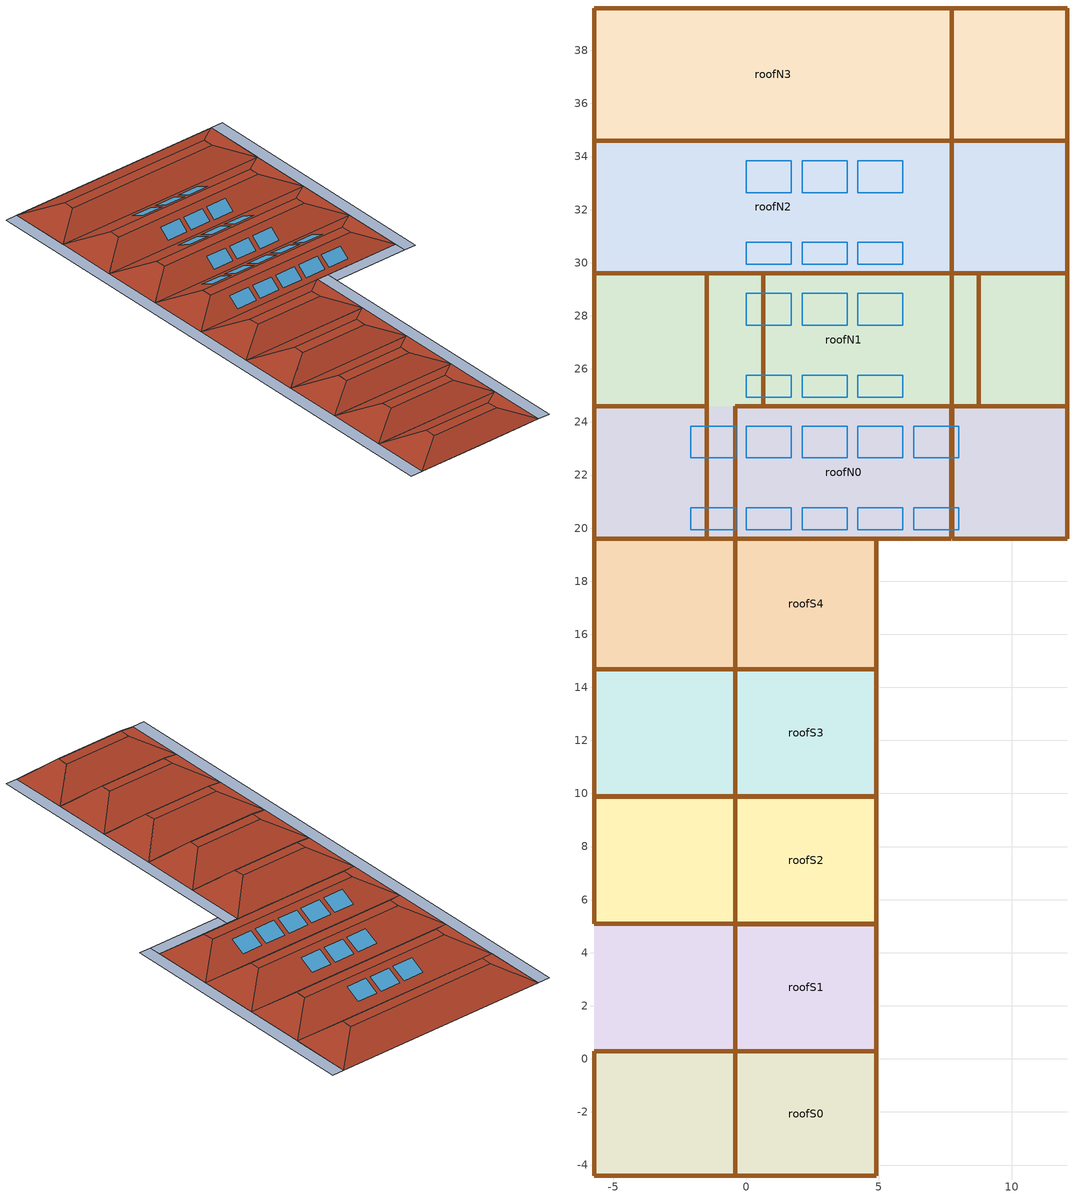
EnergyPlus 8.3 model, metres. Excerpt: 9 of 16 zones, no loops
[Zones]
roofS1
 floor to seOff (ceiling_tile_panel_12): 4.91,0.29 -0.41,0.29 -0.41,5.09 4.91,5.09 z4.12
 floor to swOff (ceiling_tile_panel_12): -0.41,0.29 -5.72,0.29 -5.72,5.09 -0.41,5.09 z4.12
 door inside (IRTSurface): 4.91,0.29 -0.41,0.29 -0.41,5.08 4.91,5.08 z4.12
 roof outside (pitched_roof_rip40_13): -5.72,0.29,4.12 4.91,0.29,4.12 2.31,1.72,5.42 -3.39,1.72,5.42; -5.72,5.09,4.12 -5.72,0.29,4.12 -3.39,1.72,5.42 -3.39,2.62,5.42; 4.91,0.29,4.12 4.91,5.09,4.12 2.31,2.62,5.42 2.31,1.72,5.42; 4.91,5.09,4.12 -5.72,5.09,4.12 -3.39,2.62,5.42 2.31,2.62,5.42
 roof outside (flat_roof_rip10_15): -3.39,1.72 2.31,1.72 2.31,2.62 -3.39,2.62 z5.42
roofS2
 floor to seOff (ceiling_tile_panel_12): 4.91,5.09 -0.41,5.09 -0.41,9.89 4.91,9.89 z4.12
 floor to swOff (ceiling_tile_panel_12): -0.41,5.09 -5.72,5.09 -5.72,9.89 -0.41,9.89 z4.12
 door inside (IRTSurface): 4.91,5.09 -0.41,5.09 -0.41,9.88 4.91,9.88 z4.12; -0.41,5.09 -5.72,5.09 -5.72,9.88 -0.41,9.88 z4.12
 roof outside (pitched_roof_rip40_13): -5.72,5.09,4.12 4.91,5.09,4.12 2.31,6.52,5.42 -3.39,6.52,5.42; -5.72,9.89,4.12 -5.72,5.09,4.12 -3.39,6.52,5.42 -3.39,7.42,5.42; 4.91,5.09,4.12 4.91,9.89,4.12 2.31,7.42,5.42 2.31,6.52,5.42; 4.91,9.89,4.12 -5.72,9.89,4.12 -3.39,7.42,5.42 2.31,7.42,5.42
 roof outside (flat_roof_rip10_15): -3.39,6.52 2.31,6.52 2.31,7.42 -3.39,7.42 z5.42
roofS3
 floor to seOff (ceiling_tile_panel_12): 4.91,9.89 -0.41,9.89 -0.41,14.69 4.91,14.69 z4.12
 floor to swOff (ceiling_tile_panel_12): -0.41,9.89 -5.72,9.89 -5.72,14.69 -0.41,14.69 z4.12
 door inside (IRTSurface): 4.91,9.89 -0.41,9.89 -0.41,14.68 4.91,14.68 z4.12; -0.41,9.89 -5.72,9.89 -5.72,14.68 -0.41,14.68 z4.12
 roof outside (pitched_roof_rip40_13): -5.72,9.89,4.12 4.91,9.89,4.12 2.31,11.32,5.42 -3.39,11.32,5.42; -5.72,14.69,4.12 -5.72,9.89,4.12 -3.39,11.32,5.42 -3.39,12.22,5.42; 4.91,9.89,4.12 4.91,14.69,4.12 2.31,12.22,5.42 2.31,11.32,5.42; 4.91,14.69,4.12 -5.72,14.69,4.12 -3.39,12.22,5.42 2.31,12.22,5.42
 roof outside (flat_roof_rip10_15): -3.39,11.32 2.31,11.32 2.31,12.22 -3.39,12.22 z5.42
roofS0
 floor to seOff (ceiling_tile_panel_12): 4.91,-4.41 -0.41,-4.41 -0.41,0.29 4.91,0.29 z4.12
 floor to swOff (ceiling_tile_panel_12): -0.41,-4.41 -5.72,-4.41 -5.72,0.29 -0.41,0.29 z4.12
 door inside (IRTSurface): 4.91,-4.41 -0.41,-4.41 -0.41,0.28 4.91,0.28 z4.12; -0.41,-4.41 -5.72,-4.41 -5.72,0.28 -0.41,0.28 z4.12
 roof outside (pitched_roof_rip40_13): -5.72,-4.41,4.12 4.91,-4.41,4.12 2.31,-2.98,5.42 -3.39,-2.98,5.42; -5.72,0.29,4.12 -5.72,-4.41,4.12 -3.39,-2.98,5.42 -3.39,-2.08,5.42; 4.91,-4.41,4.12 4.91,0.29,4.12 2.31,-2.08,5.42 2.31,-2.98,5.42; 4.91,0.29,4.12 -5.72,0.29,4.12 -3.39,-2.08,5.42 2.31,-2.08,5.42
 roof outside (flat_roof_rip10_15): -3.39,-2.98 2.31,-2.98 2.31,-2.08 -3.39,-2.08 z5.42
roofS4
 floor to seOff (ceiling_tile_panel_12): 4.91,14.69 -0.41,14.69 -0.41,19.6 4.91,19.6 z4.12
 floor to swOff (ceiling_tile_panel_12): -0.41,14.69 -5.72,14.69 -5.72,19.6 -0.41,19.6 z4.12
 door inside (IRTSurface): 4.91,14.69 -0.41,14.69 -0.41,19.59 4.91,19.59 z4.12; -0.41,14.69 -5.72,14.69 -5.72,19.59 -0.41,19.59 z4.12
 roof outside (pitched_roof_rip40_13): -5.72,19.6,4.12 -5.72,14.69,4.12 -3.39,16.18,5.42 -3.39,17.08,5.42; -5.72,14.69,4.12 4.91,14.69,4.12 2.31,16.18,5.42 -3.39,16.18,5.42; 4.91,14.69,4.12 4.91,19.6,4.12 2.31,17.08,5.42 2.31,16.18,5.42; 4.91,19.6,4.12 -5.72,19.6,4.12 -3.39,17.08,5.42 2.31,17.08,5.42
 roof outside (flat_roof_rip10_15): -3.39,16.18 2.31,16.18 2.31,17.08 -3.39,17.08 z5.42
roofN0
 floor to central (ceiling_tile_panel_12): 7.75,19.6 -0.41,19.6 -0.41,24.6 7.75,24.6 z4.12
 floor to nwOff (cooled_panel_12): -0.41,19.6 -5.72,19.6 -5.72,24.6 -0.41,24.6 z4.12
 floor to neOff (ceiling_tile_panel_12): 12.1,19.6 7.75,19.6 7.75,24.6 12.1,24.6 z4.12
 door inside (IRTSurface): 7.74,19.6 -0.41,19.6 -0.41,24.6 7.74,24.6 z4.12; -1.47,19.6 -5.72,19.6 -5.72,24.59 -1.47,24.59 z4.12; 12.1,19.6 7.76,19.6 7.76,24.6 12.1,24.6 z4.12
 roof outside (pitched_roof_rip40_13): -5.72,24.6,4.12 -5.72,19.6,4.12 -3.44,21.23,5.42 -3.44,22.13,5.42; -5.72,19.6,4.12 12.1,19.6,4.12 9.36,21.23,5.42 -3.44,21.23,5.42; 12.1,19.6,4.12 12.1,24.6,4.12 9.36,22.13,5.42 9.36,21.23,5.42; 12.1,24.6,4.12 -5.72,24.6,4.12 -3.44,22.13,5.42 9.36,22.13,5.42
 roof outside (flat_roof_rip10_15): -3.44,21.23 9.36,21.23 9.36,22.13 -3.44,22.13 z5.42
 skylight (lowe_double_layer_uip0d43_100123456): 6.31,19.94,4.39 8.01,19.94,4.39 8.01,20.77,5.05 6.31,20.77,5.05; 4.21,19.94,4.39 5.91,19.94,4.39 5.91,20.77,5.05 4.21,20.77,5.05; 2.11,19.94,4.39 3.81,19.94,4.39 3.81,20.77,5.05 2.11,20.77,5.05; 0.01,19.94,4.39 1.71,19.94,4.39 1.71,20.77,5.05 0.01,20.77,5.05; -2.09,19.94,4.39 -0.39,19.94,4.39 -0.39,20.77,5.05 -2.09,20.77,5.05; -0.39,23.85,4.52 -2.09,23.85,4.52 -2.09,22.64,5.15 -0.39,22.64,5.15; 1.71,23.85,4.52 0.01,23.85,4.52 0.01,22.64,5.15 1.71,22.64,5.15; 3.81,23.85,4.52 2.11,23.85,4.52 2.11,22.64,5.15 3.81,22.64,5.15; 5.91,23.85,4.52 4.21,23.85,4.52 4.21,22.64,5.15 5.91,22.64,5.15; 8.01,23.85,4.52 6.31,23.85,4.52 6.31,22.64,5.15 8.01,22.64,5.15
roofN3
 floor to largeConf (ceiling_tile_panel_12): 7.75,34.6 -5.72,34.6 -5.72,39.6 7.75,39.6 z4.12
 floor to neOff (ceiling_tile_panel_12): 12.1,34.6 7.75,34.6 7.75,39.6 12.1,39.6 z4.12
 door inside (IRTSurface): 7.74,34.6 -5.72,34.6 -5.72,39.59 7.74,39.59 z4.12; 12.1,34.6 7.75,34.6 7.75,39.6 12.1,39.6 z4.12
 roof outside (pitched_roof_rip40_13): -5.72,39.6,4.12 -5.72,34.6,4.12 -3.44,36.23,5.42 -3.44,37.13,5.42; -5.72,34.6,4.12 12.1,34.6,4.12 9.36,36.23,5.42 -3.44,36.23,5.42; 12.1,34.6,4.12 12.1,39.6,4.12 9.36,37.13,5.42 9.36,36.23,5.42; 12.1,39.6,4.12 -5.72,39.6,4.12 -3.44,37.13,5.42 9.36,37.13,5.42
 roof outside (flat_roof_rip10_15): -3.44,36.23 9.36,36.23 9.36,37.13 -3.44,37.13 z5.42
roofN1
 floor to central (cooled_panel_12): 7.75,24.6 -0.41,24.6 -0.41,29.6 7.75,29.6 z4.12
 floor to neOff (cooled_panel_12): 12.1,24.6 7.75,24.6 7.75,29.6 12.1,29.6 z4.12
 floor to nwOff (cooled_panel_12): -0.41,24.6 -5.72,24.6 -5.72,29.6 -0.41,29.6 z4.12
 door inside (IRTSurface): 7.74,24.6 0.65,24.6 0.65,29.59 7.74,29.59 z4.12; 12.1,24.6 8.76,24.6 8.76,29.59 12.1,29.59 z4.12; -1.47,24.6 -5.72,24.6 -5.72,29.59 -1.47,29.59 z4.12
 roof outside (pitched_roof_rip40_13): -5.72,29.6,4.12 -5.72,24.6,4.12 -3.44,26.23,5.42 -3.44,27.13,5.42; -5.72,24.6,4.12 12.1,24.6,4.12 9.36,26.23,5.42 -3.44,26.23,5.42; 12.1,24.6,4.12 12.1,29.6,4.12 9.36,27.13,5.42 9.36,26.23,5.42; 12.1,29.6,4.12 -5.72,29.6,4.12 -3.44,27.13,5.42 9.36,27.13,5.42
 roof outside (flat_roof_rip10_15): -3.44,26.23 9.36,26.23 9.36,27.13 -3.44,27.13 z5.42
 skylight (lowe_double_layer_uip0d43_100123456): 4.21,24.94,4.39 5.91,24.94,4.39 5.91,25.77,5.05 4.21,25.77,5.05; 2.11,24.94,4.39 3.81,24.94,4.39 3.81,25.77,5.05 2.11,25.77,5.05; 0.01,24.94,4.39 1.71,24.94,4.39 1.71,25.77,5.05 0.01,25.77,5.05; 1.71,28.85,4.52 0.01,28.85,4.52 0.01,27.64,5.15 1.71,27.64,5.15; 3.81,28.85,4.52 2.11,28.85,4.52 2.11,27.64,5.15 3.81,27.64,5.15; 5.91,28.85,4.52 4.21,28.85,4.52 4.21,27.64,5.15 5.91,27.64,5.15
roofN2
 floor to largeConf (ceiling_tile_panel_12): 7.75,29.6 -5.72,29.6 -5.72,34.6 7.75,34.6 z4.12
 floor to neOff (ceiling_tile_panel_12): 12.1,29.6 7.75,29.6 7.75,34.6 12.1,34.6 z4.12
 door inside (IRTSurface): 7.74,29.6 -5.72,29.6 -5.72,34.59 7.74,34.59 z4.12; 12.1,29.6 7.75,29.6 7.75,34.59 12.1,34.59 z4.12
 roof outside (pitched_roof_rip40_13): -5.72,34.6,4.12 -5.72,29.6,4.12 -3.44,31.23,5.42 -3.44,32.13,5.42; -5.72,29.6,4.12 12.1,29.6,4.12 9.36,31.23,5.42 -3.44,31.23,5.42; 12.1,29.6,4.12 12.1,34.6,4.12 9.36,32.13,5.42 9.36,31.23,5.42; 12.1,34.6,4.12 -5.72,34.6,4.12 -3.44,32.13,5.42 9.36,32.13,5.42
 roof outside (flat_roof_rip10_15): -3.44,31.23 9.36,31.23 9.36,32.13 -3.44,32.13 z5.42
 skylight (lowe_double_layer_uip0d43_100123456): 4.21,29.94,4.39 5.91,29.94,4.39 5.91,30.77,5.05 4.21,30.77,5.05; 2.11,29.94,4.39 3.81,29.94,4.39 3.81,30.77,5.05 2.11,30.77,5.05; 0.01,29.94,4.39 1.71,29.94,4.39 1.71,30.77,5.05 0.01,30.77,5.05; 1.71,33.85,4.52 0.01,33.85,4.52 0.01,32.64,5.15 1.71,32.64,5.15; 3.81,33.85,4.52 2.11,33.85,4.52 2.11,32.64,5.15 3.81,32.64,5.15; 5.91,33.85,4.52 4.21,33.85,4.52 4.21,32.64,5.15 5.91,32.64,5.15
shading: 13.1,18.6 12.1,18.6 12.1,39.61 13.1,39.61 z4.12; 5.91,-4.41 4.91,-4.41 4.91,19.6 5.91,19.6 z4.12; 12.1,18.6 5.92,18.6 5.92,19.6 12.1,19.6 z4.12; -5.72,-4.4 -6.72,-4.4 -6.72,39.61 -5.72,39.61 z4.12
[Building]
Building: North Axis {deg}=15; Terrain=Suburbs; Loads Convergence Tolerance Value=0.04; Temperature Convergence Tolerance Value {deltaC}=0.4; Solar Distribution=FullExterior; Maximum Number of Warmup Days=25; Minimum Number of Warmup Days=6
[Site:Location]
Pittsburgh PA USA: Latitude {deg}=40.36; Longitude {deg}=-79.92; Time Zone {hr}=-5; Elevation {m}=388
[SizingPeriod:DesignDay] Day of Month=15; Humidity Condition Type=WetBulb; Barometric Pressure {Pa}=96749.9; Wind Direction {deg}=0; Rain Indicator=No; Snow Indicator=No
Name | Month | Day Type | Maximum Dry-Bulb Temperature {C} | Daily Dry-Bulb Temperature Range {deltaC} | Wetbulb or DewPoint at Maximum Dry-Bulb {C} | Wind Speed {m/s} | Daylight Saving Time Indicator | Sky Clearness
Summer Design Day in Pittsburgh PA 99.6 | 7 | SummerDesignDay | 32.2 | 9.8 | 22.4 | 0 | Yes | 0.98
Winter Design Day in Pittsburgh PA 99.6 | 1 | WinterDesignDay | -14.7 | 0 | -14.7 | 11.2 | No | 0
[Site:GroundTemperature:BuildingSurface]
18, 18, 18, 18, 18, 18, 18, 18, 18, 18, 18, 18
[Site:GroundTemperature:FCfactorMethod]
January Ground Temperature {C}=2.1; February Ground Temperature {C}=1.21; March Ground Temperature {C}=2.79; April Ground Temperature {C}=5.27; May Ground Temperature {C}=11.76; June Ground Temperature {C}=16.77; July Ground Temperature {C}=20.14; August Ground Temperature {C}=21.17; September Ground Temperature {C}=19.42; October Ground Temperature {C}=15.53; November Ground Temperature {C}=10.34; December Ground Temperature {C}=5.52
[Site:GroundTemperature:Shallow]
14, 14, 14, 14, 14, 14, 14, 14, 14, 14, 14, 14
[Site:GroundTemperature:Deep]
14, 14, 14, 14, 14, 14, 14, 14, 14, 14, 14, 14
[Site:GroundReflectance]
0.2, 0.2, 0.2, 0.2, 0.2, 0.2, 0.2, 0.2, 0.2, 0.2, 0.2, 0.2
[Site:GroundReflectance:SnowModifier]
2, 2
[Material] Roughness=Rough; Thermal Absorptance=0.9
Name | Thickness {m} | Conductivity {W/m-K} | Density {kg/m3} | Specific Heat {J/kg-K} | Solar Absorptance | Visible Absorptance | Thickness {m} was 0.3 | Visible Absorptancee | Density {kg/m3} was 8600 | Specific Heat {J/kg-K} was 390
eps_65mm | 0.065 | 0.04 | 15 | 1400 | 0.6 | 0.6
stainless_steel_1cm | 0.01 | 29 | 7850 | 480 | 0.6 | 0.6
rip40_batt_insulation_glass_fiber_30cm |  | 0.043 | 12 | 840 | 0.7 |  | 0.145 | 0.7
ceiling_tile_1cm | 0.005 | 0.056 | 380 | 1000 | 0.5 | 0.5
copper_2mm | 0.005 | 200 |  |  | 0.6 | 0.6 |  |  | 7000 | 460
[Material:InfraredTransparent]
IRTMaterial
[WindowMaterial:SimpleGlazingSystem]
iw_ext_win_simple: U-Factor=2.655; was 0.292=0.422; Visible Transmittance=0.252
[WindowMaterial:Shade]
internal_shade_30004: Solar Transmittance=0.05; Solar Reflectance=0.35; Visible Transmittance=0.05; Visible Reflectance=0.35; Infrared Hemispherical Emissivity=0.9; Infrared Transmittance=0; Thickness {m}=0.005; Conductivity {W/m-K}=0.1; Shade to Glass Distance {m}=0.05; Top Opening Multiplier=0; Bottom Opening Multiplier=0; Left-Side Opening Multiplier=0; Right-Side Opening Multiplier=0; Airflow Permeability=0
[WindowMaterial:Blind] Slat Orientation=Horizontal; Slat Infrared Hemispherical Transmittance=0; Blind Top Opening Multiplier=0.5; Blind Bottom Opening Multiplier=0.5; Blind Left Side Opening Multiplier=0.5; Blind Right Side Opening Multiplier=0.5; Minimum Slat Angle {deg}=0
Name | Slat Width {m} | Slat Separation {m} | Slat Thickness {m} | Slat Angle {deg} | Slat Conductivity {W/m-K} | Slat Beam Solar Transmittance | Front Side Slat Beam Solar Reflectance | Back Side Slat Beam Solar Reflectance | Slat Diffuse Solar Transmittance | Front Side Slat Diffuse Solar Reflectance | Back Side Slat Diffuse Solar Reflectance | Slat Beam Visible Transmittance | Front Side Slat Beam Visible Reflectance | Back Side Slat Beam Visible Reflectance | Slat Diffuse Visible Transmittance | Front Side Slat Diffuse Visible Reflectance | Back Side Slat Diffuse Visible Reflectance | Front Side Slat Infrared Hemispherical Emissivity | Back Side Slat Infrared Hemispherical Emissivity | Blind to Glass Distance {m} | Maximum Slat Angle {deg}
external_reflector_30001 | 0.37 | 0.37 | 0.01 | 0 | 1 | 0.332 | 0.5 | 0.1 | 0.332 | 0.5 | 0.1 | 0.337 | 0.5 | 0.1 | 0.337 | 0.5 | 0.1 | 0.84 | 0.84 | 1 | 90
blind_3002 | 0.007 | 0.005 | 0.0002 | 20 | 221 | 0 | 0.8 | 0.8 | 0 | 0.8 | 0.8 | 0 | 0.8 | 0.8 | 0 | 0.8 | 0.8 | 0.9 | 0.9 | 0.02 | 0
[Construction]
pitched_roof_rip40_13: stainless_steel_1cm, rip40_batt_insulation_glass_fiber_30cm, stainless_steel_1cm
flat_roof_rip10_15: stainless_steel_1cm, eps_65mm, stainless_steel_1cm
lowe_double_layer_uip0d43_100123456: iw_ext_win_simple
lowe_double_layer_inside_blind_2001: iw_ext_win_simple, blind_3002
lowe_double_layer_inside_shade_2003: iw_ext_win_simple, internal_shade_30004
lowe_double_layer_outside_reflector_2004: external_reflector_30001, iw_ext_win_simple
lowe_double_layer_outside_blind_2006: blind_3002, iw_ext_win_simple
ceiling_tile_panel_12: ceiling_tile_1cm
IRTSurface: IRTMaterial
[Construction:InternalSource]
cooled_panel_12: 1, 1, 1, 0.3, copper_2mm, copper_2mm
[WindowProperty:ShadingControl] Shading Control Type=AlwaysOn; Shading Control Is Scheduled=No; Glare Control Is Active=No; Setpoint 2 {W/m2 or deg C}=0
Name | Shading Type | Construction with Shading | Type of Slat Angle Control for Blinds
interior_blind_control_1001 | InteriorBlind | lowe_double_layer_inside_blind_2001 | FixedSlatAngle
interior_shade_control_1003 | InteriorShade | lowe_double_layer_inside_shade_2003 | FixedSlatAngle
external_reflector_control_1004 | ExteriorBlind | lowe_double_layer_outside_reflector_2004 | BlockBeamSolar
external_blind_control_1006 | ExteriorBlind | lowe_double_layer_outside_blind_2006 | FixedSlatAngle
[Zone] Type=1; Multiplier=1; Zone Inside Convection Algorithm=TARP; Part of Total Floor Area=No
roofS1; roofS2; roofS3; roofS0; roofS4; roofN0; roofN3; roofN1; roofN2
[ZoneInfiltration:DesignFlowRate] Schedule=Infiltration_Mar_More; Design Flow Rate Calculation Method=AirChanges/Hour; Constant Term Coefficient=1; Temperature Term Coefficient=0; Velocity Term Coefficient=0; Velocity Squared Term Coefficient=0
Name | Zone or ZoneList | Design Flow Rate {m3/s} | Air Changes per Hour {1/hr} #CaliPara6 0.01 - 0.5 | Air Changes per Hour {1/hr} #CaliPara6
roofS1 Infiltration | roofS1 | 0.002695 | 0.175
roofS2 Infiltration | roofS2 | 0.002695 |  | 0.175
roofS3 Infiltration | roofS3 | 0.002695 |  | 0.175
roofS0 Infiltration | roofS0 | 0.002646 |  | 0.175
roofS4 Infiltration | roofS4 | 0.002748 |  | 0.175
roofN0 Infiltration | roofN0 | 0.005079 |  | 0.175
roofN3 Infiltration | roofN3 | 0.005079 |  | 0.175
roofN1 Infiltration | roofN1 | 0.005079 |  | 0.175
roofN2 Infiltration | roofN2 | 0.005079 |  | 0.175
[EnergyManagementSystem:OutputVariable]
IW Free Cooling Mode Flag: IW_FREECOOL; Averaged; ZoneTimeStep
IW Maximum Dewpoint of North Zones: IW_MAX_ZDP; Averaged; ZoneTimeStep; ; C
IW Average Dewpoint of North Zones: IW_AVG_ZDP; Averaged; ZoneTimeStep; ; C
IW Effective Zone Air Temperature Setpoint: IAT_EFFEC_STPT; Averaged; ZoneTimeStep; ; C
IW Is Daytime Flag: IS_DAY; Averaged; ZoneTimeStep
IW Average CO2 Level of Sensored Zones: AVE_CO2; Averaged; ZoneTimeStep; ; ppm
IW Heating Switch Flag: Heating_switch; Averaged; ZoneTimeStep
IW Base Zone Air Temperature Setpoint: IAT_temp_stpt_base; Averaged; ZoneTimeStep; ; C
IW Hot Water System OA Enable Flag OA Setpoint: HWOEN_stpt; Averaged; ZoneTimeStep; ; C
IW Zone Air Temperature Setpoint Heating Setback for Weekend: Heating_weekendsetback; Averaged; ZoneTimeStep; ; C
IW Zone Air Temperature Setpoint Heating Setback for Night: Heating_nightsetback; Averaged; ZoneTimeStep; ; C
IW Hot Water System Supply Water Temperature Setpoint: Heating_spw_stpt; Averaged; ZoneTimeStep; ; C
IW Semco Operation Enable on Indoor Air Temperature Flag Temperature Setpoint: Semco_T_SP; Averaged; ZoneTimeStep; ; C
IW Semco Operation Enable on Indoor Air Dewpoint Flag Temperature Setpoint: Semco_DP_SP; Averaged; ZoneTimeStep; ; C
IW Semco DX Coil Leaving Temperature Setpoint: DOAS_RADT_STPT; Averaged; ZoneTimeStep; ; C
IW Semco Operation Flag: SEMCO_SYS_OP_SENSOR; Averaged; ZoneTimeStep
IW Outdoor Dry Bulb Air Temperature: OAT2017_SENSOR; Averaged; ZoneTimeStep; ; C
IW Outdoor Air Relative Humidity: OAH2017_SENSOR; Averaged; ZoneTimeStep; ; %
IW Outdoor Air Dew Point: OADWP2017_SENSOR; Averaged; ZoneTimeStep; ; C
IW Outdoor Air Wind Speed: OAWDS2017_SENSOR; Averaged; ZoneTimeStep; ; m/s
IW Outdoor Air Wind Direction: OAWDD2017_SENSOR; Averaged; ZoneTimeStep; ; deg
IW Outdoor Direct Beam Solar Radiation: SOLDIR2017_SENSOR; Averaged; ZoneTimeStep; ; W/m2
IW Outdoor Diffuse Horizontal Solar Radiation: SOLDIF2017_SENSOR; Averaged; ZoneTimeStep; ; W/m2
IW Mullion Operation Flag Action: Set_mullion_op; Averaged; ZoneTimeStep
IW Radiant Panel Operation Flag Action: Set_radiant_panel_op; Averaged; ZoneTimeStep
IW Coolwave Operation Flag Action: Set_coolwave_op; Averaged; ZoneTimeStep
IW seOff FCU Operation Flag Action: Set_seOff_fcu_op; Averaged; ZoneTimeStep
IW swOff FCU Operation Flag Action: Set_swOff_fcu_op; Averaged; ZoneTimeStep
IW Semco System Operation Flag Action: Set_semco_sys_op; Averaged; ZoneTimeStep
IW Hot Water Loop Operation Flag Action: Set_HWLoop_op; Averaged; ZoneTimeStep
IW Chilled Water Loop Operation Flag Action: Set_CHWLoop_op; Averaged; ZoneTimeStep
IW Mullion Heating Control Temperature Action High: Set_mullion_heating_control_temp_high; Averaged; ZoneTimeStep
IW Mullion Heating Control Temperature Action Low: Set_mullion_heating_control_temp_low; Averaged; ZoneTimeStep
IW Mullion Cooling Control Temperature Action High: Set_mullion_cooling_control_temp_high; Averaged; ZoneTimeStep
IW Mullion Cooling Control Temperature Action Low: Set_mullion_cooling_control_temp_low; Averaged; ZoneTimeStep
IW Chilled Water Supply Temperature Setpoint Action: Set_chw_sp_stpt; Averaged; ZoneTimeStep; ; C
IW Hot Water Supply Temperature Setpoint Action: Set_hw_sp_stpt; Averaged; ZoneTimeStep; ; C
IW DOAS Heat Recovery System Operation Flag Action: Set_DOAS_htrv_op; Averaged; ZoneTimeStep
IW DOAS Burner System Operation Flag Action: Set_burner_op; Averaged; ZoneTimeStep
IW DOAS Desiccant System Operation Flag Action: Set_DOAS_desiccant_sys_op; Averaged; ZoneTimeStep
IW DOAS Desiccant Wheel Operation Flag Action: Set_desiccant_wheel_op; Averaged; ZoneTimeStep
IW DOAS Regen Fan Operation Flag Action: Set_regen_fan_op; Averaged; ZoneTimeStep
Mullion Heating Control Temperature High Schedule Value: mullion_heating_control_temp_high_sensor; Averaged; ZoneTimeStep; ; C
Mullion Heating Control Temperature Low Schedule Value: mullion_heating_control_temp_low_sensor; Averaged; ZoneTimeStep; ; C
IW Calculated Heating Demand: CalculatedHeatingDmd; Averaged; ZoneTimeStep; ; kW
DEBUG_PID_error_lastStep: PID_error_lastStep; Averaged; ZoneTimeStep
IW Calculated Heating Energy: CalculatedHeatingEnergy; Summed; ZoneTimeStep; ; kWh
[Schedule:Compact]
Infiltration_Mar_More: Through: 28 Feb, For: AllDays, Until: 24:00, 1, Through: 31 Mar, For: AllDays, Until: 24:00, 2, Through: 31 Dec, For: AllDays, Until: 24:00, 1
